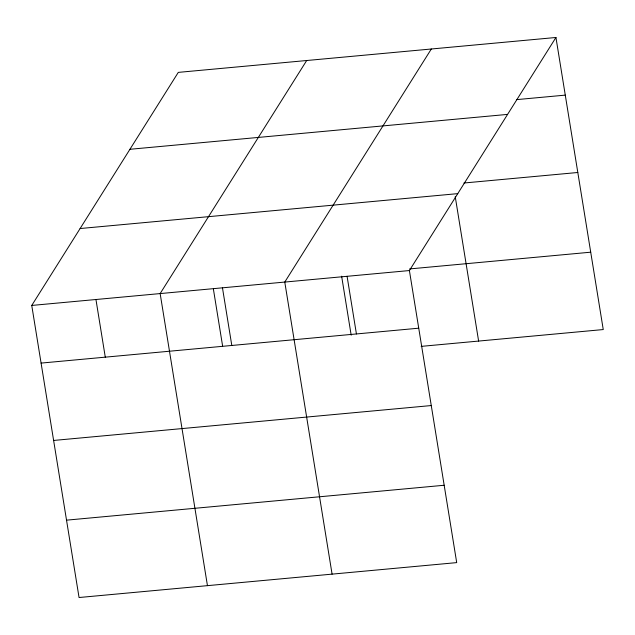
<?xml version="1.0" encoding="UTF-8"?>
<svg xmlns="http://www.w3.org/2000/svg" width="635" height="635" viewBox="0 0 635 635"><rect width="100%" height="100%" fill="white"/><g stroke="black" fill="none" stroke-linecap="round" stroke-linejoin="round"><path stroke-width="0.95" d="M555.942 37.481L409.4 270.55L456.708 562.618L79.057 597.519L31.75 305.443L178.292 72.382L555.942 37.481L603.25 329.557L421.18 346.377M306.697 60.515L160.147 293.576L207.454 585.653M431.324 48.998L284.774 282.067L332.081 574.135M516.596 99.624L565.285 95.123M129.937 149.288L507.587 114.395M463.899 183.015L577.81 172.49M80.113 228.536L457.756 193.635M409.623 268.93L590.717 252.19M31.75 305.443L409.4 270.55M41.084 363.093L418.735 328.192M53.618 440.452L431.268 405.551M66.524 520.16L444.175 485.259M455.231 196.644L478.623 341.074M347.083 276.304L356.425 333.947M341.63 276.193L351.179 335.185M222.464 287.822L231.799 345.464M213.384 289.028L222.623 346.083M95.948 299.514L105.283 357.156"/></g></svg>
